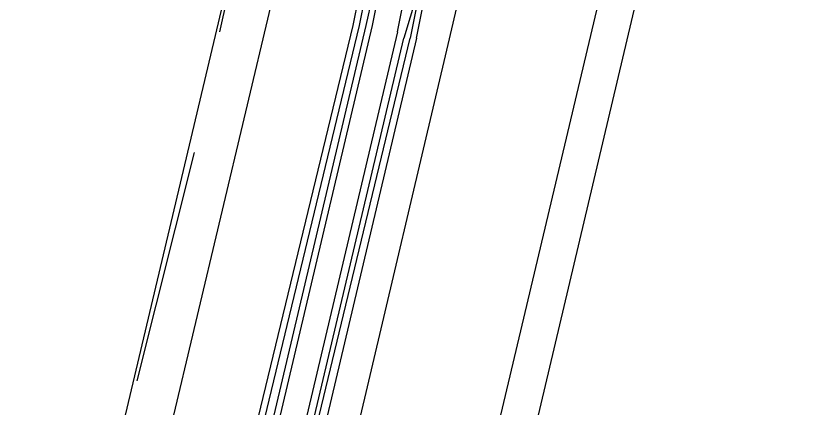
# Model space of a CAD drawing. Header units: feet. Extents: x -84 to 198, y -22 to 181.
# Drawn here: x 106.106 to 107.789, y 32.159 to 32.984 of the extents above; entities that cross this region are included whole.
import ezdxf

# ---------------------------------------------------------------- set-up
doc = ezdxf.new("R2010")
doc.units = ezdxf.units.FT
doc.layers.add('A-LINEA', color=7, linetype='CONTINUOUS')

msp = doc.modelspace()

# ---------------------------------------------------------------- linework, layer by layer
at = {"layer": 'A-LINEA'}
for p, q in [((109.1333, 40.3378), (105.6533, 25.5778)), ((105.1067, 26.9511), (106.64, 33.4311)), ((106.64, 33.4311), (106.5333, 32.9511)), ((107.0133, 32.9244), (107.1067, 33.3244)), ((105.8533, 26.7778), (107.3867, 33.2578)), ((106.88, 33.1378), (106.84, 32.9644)), ((106.8267, 33.0311), (106.8133, 32.9644)), ((106.84, 33.0311), (106.8267, 32.9644)), ((106.64, 33.0044), (105.9733, 30.1911)), ((106.8133, 32.9644), (106.1333, 30.1511)), ((106.8267, 32.9644), (106.1467, 30.1511)), ((106.84, 32.9644), (106.1733, 30.1378)), ((106.8533, 32.9644), (106.1867, 30.1378)), ((106.3467, 30.0978), (107.0133, 32.9244)), ((106.48, 32.6978), (106.36, 32.2178))]:
    msp.add_line(p, q, dxfattribs=at)
for points in [[(106.9067, 32.9511), (106.9333, 33.0844), (106.9467, 33.0844), (106.96, 33.0711), (106.92, 32.9378)], [(106.9467, 32.9378), (106.9733, 33.0711), (106.96, 33.0711), (106.9333, 32.9378)], [(106.8933, 33.0311), (106.88, 33.0311), (106.8667, 33.0311), (106.8533, 32.9644)], [(106.9067, 32.9511), (106.2267, 30.0711), (106.2267, 30.0578), (106.24, 30.0578), (106.92, 32.9378)], [(106.9467, 32.9378), (106.2667, 30.0578), (106.2533, 30.0578), (106.24, 30.0578), (106.9333, 32.9378)]]:
    msp.add_lwpolyline(points, dxfattribs=at)

doc.saveas('drawing.dxf')
